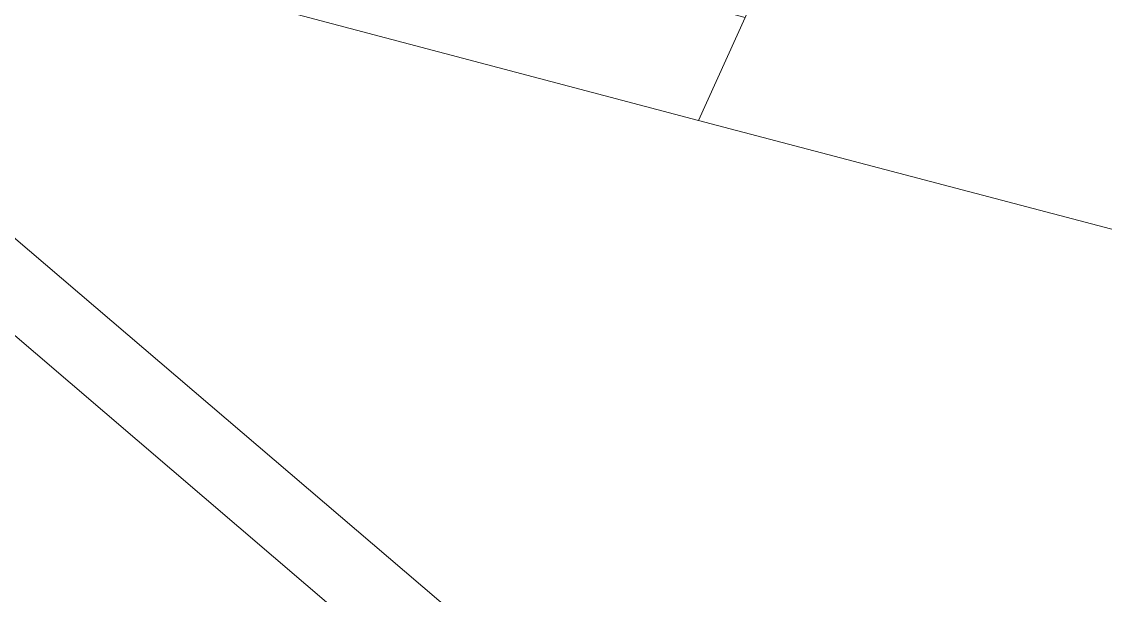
# Model space of a CAD drawing. Header units: metres. Extents: x 256054 to 262066, y 6173540 to 6179224.
# Drawn here: x 259243.9 to 259539.2, y 6174720.7 to 6174877 of the extents above; entities that cross this region are included whole.
import ezdxf

# ---------------------------------------------------------------- set-up
doc = ezdxf.new("R2010")
doc.units = ezdxf.units.M
doc.layers.add('Cadastre Land Parcels_SP_EXT', color=96, linetype='Continuous', lineweight=15)
doc.layers.add('Cadastre Roads_SP_EXT', color=54, linetype='Continuous', lineweight=15)

msp = doc.modelspace()

# ---------------------------------------------------------------- linework, layer by layer
at = {"layer": 'Cadastre Land Parcels_SP_EXT', "linetype": 'Continuous'}
for points in [[(259655.1, 6174829.08), (259668.14, 6174853.95), (259685.28, 6174885.89), (259577.49, 6174914.24), (259470.18, 6174942.48), (259457.5, 6174914.51), (259441.07, 6174878.13), (259428.36, 6174850.08), (259579.29, 6174810.33), (259636.85, 6174795.17), (259655.1, 6174829.08)], [(259441.07, 6174878.13), (259227.15, 6174934.95), (259215.85, 6174906.26), (259225.63, 6174903.67), (259428.36, 6174850.08), (259441.07, 6174878.13)], [(259636.85, 6174795.17), (259579.29, 6174810.33), (259428.36, 6174850.08), (259225.63, 6174903.67), (259210.06, 6174863.82), (259204.59, 6174849.84), (259210.42, 6174844.86), (259366.26, 6174711.86), (259564.45, 6174659.7), (259636.85, 6174795.17)]]:
    msp.add_lwpolyline(points, close=True, dxfattribs=at)
at = {"layer": 'Cadastre Roads_SP_EXT', "linetype": 'Continuous'}
msp.add_lwpolyline([(259558.55, 6174651.56), (259564.45, 6174659.7), (259366.26, 6174711.86), (259210.42, 6174844.86), (259204.59, 6174849.84), (259198.5, 6174855.4), (259195.11, 6174845.2), (259191.55, 6174834.5), (259196.83, 6174830), (259211.02, 6174817.87), (259349.01, 6174699.92), (259356.59, 6174693.43), (259551.64, 6174642.03), (259558.55, 6174651.56)], close=True, dxfattribs=at)

doc.saveas('drawing.dxf')
